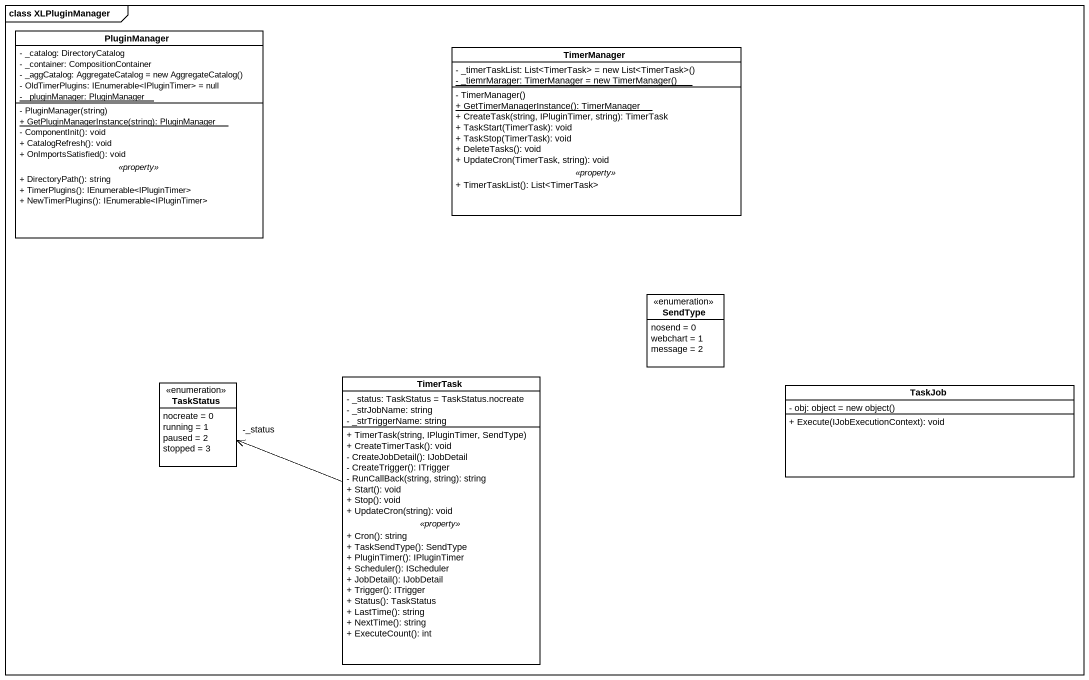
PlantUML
@startuml
mainframe class XLPluginManager
hide circle
hide empty members
skinparam classAttributeIconSize 0
class PluginManager {
  - _catalog: DirectoryCatalog
  - _container: CompositionContainer
  {field} - _aggCatalog: AggregateCatalog = new AggregateCatalog()
  - OldTimerPlugins: IEnumerable<IPluginTimer> = null
  {static} - _pluginManager: PluginManager
  --
  - PluginManager(string)
  {static} + GetPluginManagerInstance(string): PluginManager
  - ComponentInit(): void
  + CatalogRefresh(): void
  + OnImportsSatisfied(): void
  .. <<property>> ..
  + DirectoryPath(): string
  + TimerPlugins(): IEnumerable<IPluginTimer>
  + NewTimerPlugins(): IEnumerable<IPluginTimer>
}
class TimerManager {
  {field} - _timerTaskList: List<TimerTask> = new List<TimerTask>()
  {static} {field} - _tiemrMarager: TimerManager = new TimerManager()
  --
  - TimerManager()
  {static} + GetTimerManagerInstance(): TimerManager
  + CreateTask(string, IPluginTimer, string): TimerTask
  + TaskStart(TimerTask): void
  + TaskStop(TimerTask): void
  + DeleteTasks(): void
  + UpdateCron(TimerTask, string): void
  .. <<property>> ..
  + TimerTaskList(): List<TimerTask>
}
enum SendType {
  nosend = 0
  webchart = 1
  message = 2
}
enum TaskStatus {
  nocreate = 0
  running = 1
  paused = 2
  stopped = 3
}
class TimerTask {
  - _status: TaskStatus = TaskStatus.nocreate
  - _strJobName: string
  - _strTriggerName: string
  --
  + TimerTask(string, IPluginTimer, SendType)
  + CreateTimerTask(): void
  - CreateJobDetail(): IJobDetail
  - CreateTrigger(): ITrigger
  - RunCallBack(string, string): string
  + Start(): void
  + Stop(): void
  + UpdateCron(string): void
  .. <<property>> ..
  + Cron(): string
  + TaskSendType(): SendType
  + PluginTimer(): IPluginTimer
  + Scheduler(): IScheduler
  + JobDetail(): IJobDetail
  + Trigger(): ITrigger
  + Status(): TaskStatus
  + LastTime(): string
  + NextTime(): string
  + ExecuteCount(): int
}
class TaskJob {
  {field} - obj: object = new object()
  + Execute(IJobExecutionContext): void
}
TimerTask -left-> "-_status" TaskStatus
@enduml
